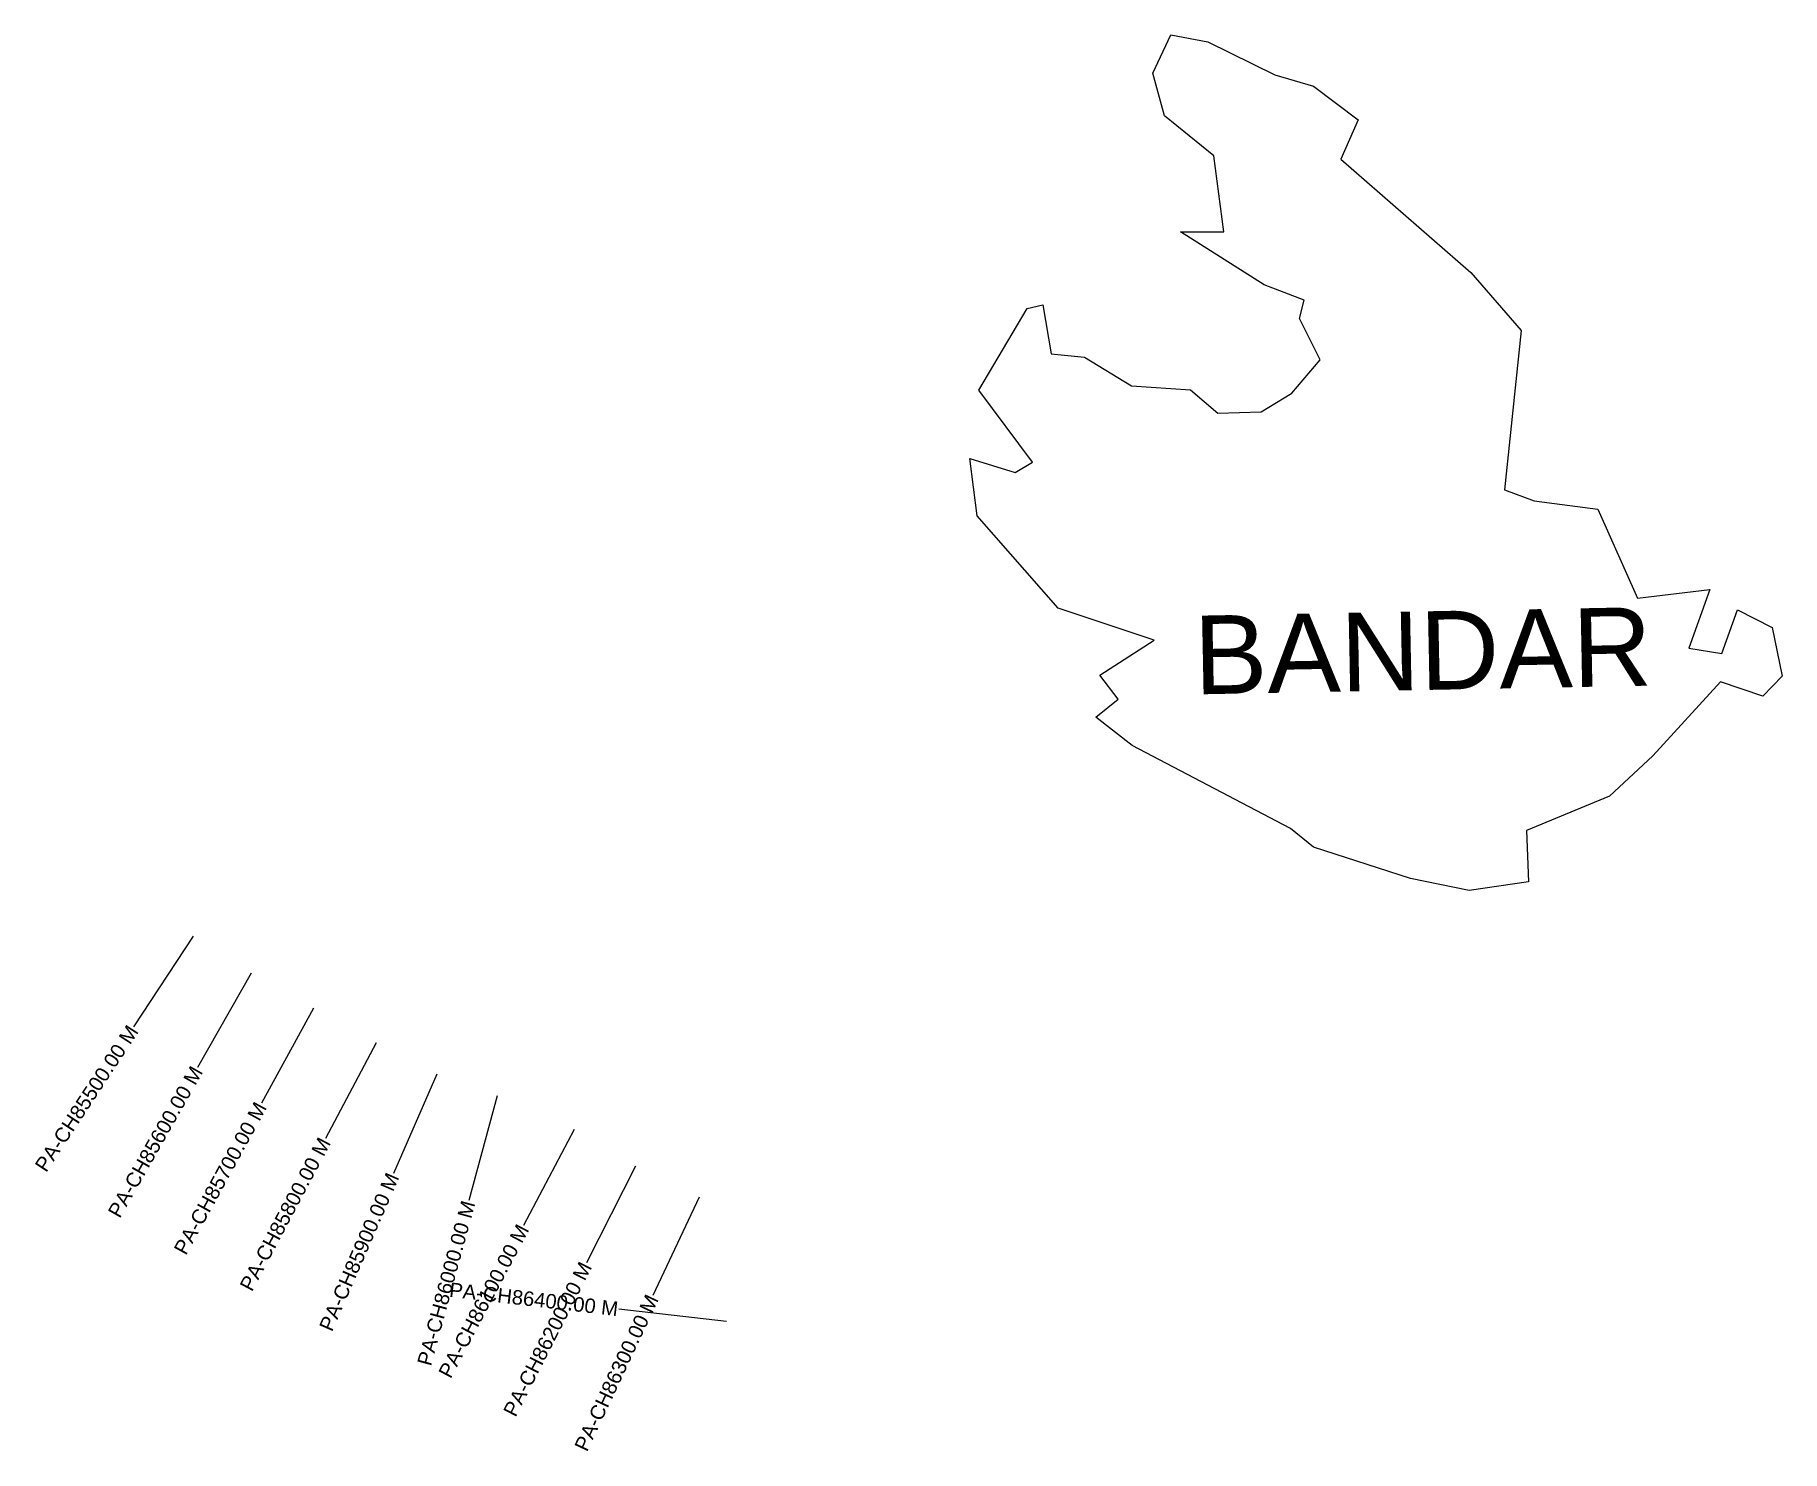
# Model space of a CAD drawing. Header units: metres. Extents: x 264188 to 266603, y 2157981 to 2159939.
import ezdxf
from ezdxf.enums import TextEntityAlignment as Align

# ---------------------------------------------------------------- set-up
doc = ezdxf.new("R2010")
doc.units = ezdxf.units.M
doc.header["$MEASUREMENT"] = 0
for name, color, linetype in [('CS', 134, 'Continuous'), ('CSMark', 6, 'Continuous'), ('village', 3, 'Continuous'), ('VILLAGE NAME', 250, 'Continuous')]:
    doc.layers.add(name, color=color, linetype=linetype)
doc.styles.add('DynamicDimensions', font='arial.ttf')

msp = doc.modelspace()

# ---------------------------------------------------------------- linework, layer by layer
at = {"layer": 'CS'}
for p, q in [((264406.7, 2158693.1), (264324.4, 2158567.7)), ((264486.8, 2158642.1), (264412.8, 2158511.6)), ((264573.1, 2158593.7), (264501, 2158462.2)), ((264659.7, 2158545.8), (264589.4, 2158413.3)), ((264743.3, 2158502.5), (264683.4, 2158365)), ((264827.1, 2158472.3), (264787.6, 2158327.6)), ((264933.4, 2158426), (264863.5, 2158293.3)), ((265018.2, 2158375.2), (264950.2, 2158241.5)), ((265105.9, 2158332.3), (265042.1, 2158196.5)), ((265144, 2158160.3), (264995, 2158177.5))]:
    msp.add_line(p, q, dxfattribs=at)
at = {"layer": 'village', "color": 3, "true_color": 0x00ff00}
msp.add_polyline3d([(266602.9, 2159052.7, 0), (266576.4, 2159025.1, 0), (266517.6, 2159044.9, 0), (266424.4, 2158942.4, 0), (266364.4, 2158886.8, 0), (266249.8, 2158839.4, 0), (266252.3, 2158768.2, 0), (266170.6, 2158756.4, 0), (266089.3, 2158772.9, 0), (265955.3, 2158816.3, 0), (265923.5, 2158842.2, 0), (265704.5, 2158956.8, 0), (265654.4, 2158996.1, 0), (265685.3, 2159021.1, 0), (265659.9, 2159054, 0), (265735.1, 2159102.4, 0), (265602.2, 2159146.8, 0), (265490.4, 2159274.2, 0), (265480.2, 2159353.6, 0), (265543.1, 2159334.2, 0), (265567, 2159348.5, 0), (265492.7, 2159448.2, 0), (265559.5, 2159561.3, 0), (265581.3, 2159566.1, 0), (265592.7, 2159498.3, 0), (265638.6, 2159493.6, 0), (265703.9, 2159454, 0), (265785.2, 2159448.6, 0), (265823, 2159416.5, 0), (265882.8, 2159418.1, 0), (265925.1, 2159443.9, 0), (265964.3, 2159489.9, 0), (265935.9, 2159547.3, 0), (265942.4, 2159572.4, 0), (265887, 2159593.8, 0), (265771.2, 2159667.1, 0), (265831.2, 2159667, 0), (265817.3, 2159772.3, 0), (265749.4, 2159827.5, 0), (265733.2, 2159886.4, 0), (265758.2, 2159939.4, 0), (265809.2, 2159929.6, 0), (265901.7, 2159884.2, 0), (265955.4, 2159868.7, 0), (266016.9, 2159822, 0), (265993.1, 2159767.4, 0), (266172.5, 2159611, 0), (266242.1, 2159530.6, 0), (266219.2, 2159310.3, 0), (266260.4, 2159295, 0), (266348.2, 2159283.6, 0), (266402.9, 2159160.7, 0), (266502.9, 2159172.4, 0), (266473.9, 2159091.6, 0), (266519.6, 2159084.1, 0), (266541.4, 2159144.5, 0), (266589, 2159120.2, 0)], close=True, dxfattribs=at)

# ---------------------------------------------------------------- texts
at = {"layer": 'CSMark', "style": 'DynamicDimensions'}
for s, rotation, p in [('PA-CH85500.00 M', 56.7034, (264323.8, 2158566.9)), ('PA-CH85600.00 M', 60.4182, (264412.3, 2158510.8)), ('PA-CH85700.00 M', 61.2882, (264500.5, 2158461.3)), ('PA-CH85800.00 M', 62.0441, (264588.9, 2158412.4)), ('PA-CH85900.00 M', 66.4646, (264683, 2158364.1)), ('PA-CH86000.00 M', 74.7515, (264787.3, 2158326.6)), ('PA-CH86100.00 M', 62.1969, (264863, 2158292.4)), ('PA-CH86200.00 M', 63.0229, (264949.7, 2158240.6)), ('PA-CH86400.00 M', 353.4027, (264994, 2158177.7)), ('PA-CH86300.00 M', 64.8213, (265041.7, 2158195.6))]:
    msp.add_text(s, height=20, rotation=rotation, dxfattribs=at).set_placement(p, align=Align.MIDDLE_RIGHT)
at = {"layer": 'VILLAGE NAME', "insert": (265788.8, 2159136.2), "char_height": 108.748, "attachment_point": 1, "rotation": 1.1028}
msp.add_mtext_dynamic_manual_height_columns('{\\fArial|b0|i0|c0|p34;BANDAR}', width=726.929, gutter_width=543.7, heights=[0], dxfattribs=at)

doc.saveas('drawing.dxf')
